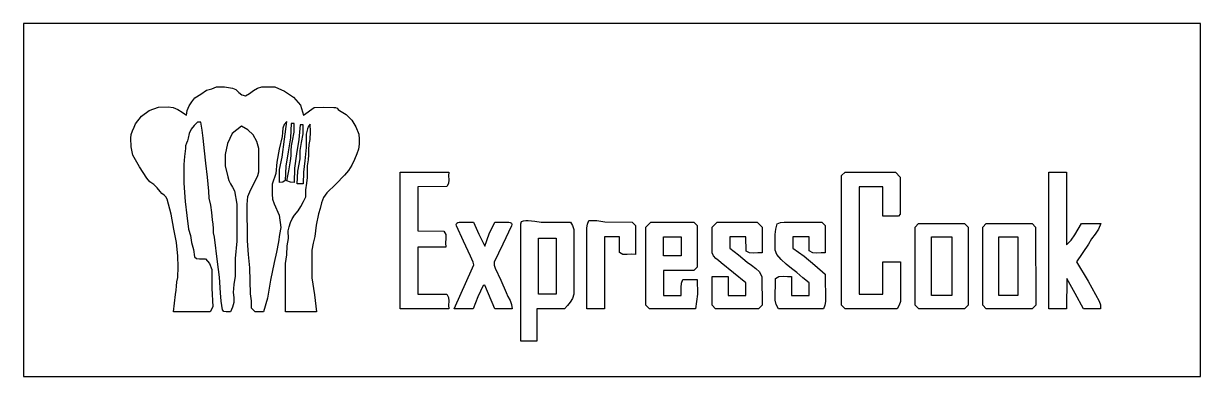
# Model space of a CAD drawing. Extents: x 0 to 11.1, y 0 to 3.3.
import ezdxf

# ---------------------------------------------------------------- set-up
doc = ezdxf.new("R2010")
doc.units = 0
doc.layers.get('0').update_dxf_attribs({"linetype": 'CONTINUOUS'})

msp = doc.modelspace()

# ---------------------------------------------------------------- linework, layer by layer
at = {"color": 7}
for points in [[(0, 0), (11.1111, 0), (11.1111, 3.33333), (0, 3.33333), (0, 0)], [(4.86111, 1.30556), (5.02778, 1.30556), (5.02778, 0.777778), (4.86111, 0.77794), (4.86111, 1.30556)], [(6.04167, 1.31928), (6.20817, 1.31944), (6.20833, 1.13889), (6.04183, 1.13905), (6.04167, 1.31928)], [(8.57124, 1.31874), (8.76318, 1.31874), (8.76318, 0.76595), (8.5714, 0.76595), (8.57124, 1.31874)], [(9.20888, 1.31901), (9.38846, 1.3189), (9.38846, 0.765136), (9.20888, 0.765842), (9.20888, 1.31901)]]:
    msp.add_lwpolyline(points, close=True, dxfattribs=at)
at = {"color": 0}
for points in [[(1.72874, 2.70335), (1.77647, 2.71669), (1.82249, 2.7354), (1.89806, 2.73389), (1.97276, 2.72331), (2.00575, 2.70942), (2.03228, 2.68283), (2.05963, 2.65869), (2.09517, 2.65196), (2.1339, 2.67329), (2.17008, 2.70003), (2.20751, 2.72385), (2.25028, 2.73611), (2.37261, 2.73503), (2.46485, 2.6951), (2.54943, 2.63781), (2.61339, 2.56196), (2.64361, 2.46636), (2.74262, 2.53901), (2.83594, 2.54226), (2.92947, 2.5415), (2.94575, 2.54042), (2.95947, 2.53276), (2.97185, 2.52197), (2.98432, 2.5115), (3.04731, 2.47396), (3.09825, 2.42096), (3.13747, 2.35769), (3.16558, 2.28928), (3.16721, 2.24203), (3.16758, 2.19439), (3.16249, 2.14757), (3.14751, 2.10265), (3.12299, 2.04921), (3.09831, 1.99544), (3.06868, 1.9451), (3.02929, 1.90169), (2.94937, 1.81483), (2.86415, 1.73281), (2.83132, 1.69038), (2.81239, 1.64035), (2.79915, 1.58735), (2.78347, 1.53581), (2.76144, 1.42899), (2.74892, 1.32096), (2.73426, 1.25798), (2.72222, 1.19444), (2.72265, 0.930826), (2.74653, 0.771431), (2.76486, 0.611382), (2.47222, 0.611111), (2.4739, 1.06803), (2.48579, 1.15001), (2.48876, 1.23291), (2.49989, 1.30279), (2.49983, 1.37392), (2.50846, 1.41368), (2.51969, 1.45307), (2.53581, 1.49035), (2.55919, 1.5236), (2.59179, 1.56278), (2.61837, 1.60628), (2.64199, 1.65186), (2.66585, 1.69694), (2.66639, 1.76156), (2.67512, 1.82514), (2.6811, 1.87999), (2.68028, 1.93549), (2.68104, 1.99078), (2.69179, 2.04486), (2.69488, 2.09364), (2.69401, 2.14274), (2.69553, 2.19151), (2.70568, 2.23931), (2.70899, 2.31076), (2.70708, 2.38238), (2.69, 2.36279), (2.68039, 2.33931), (2.67458, 2.31401), (2.66889, 2.28874), (2.66721, 2.16288), (2.65597, 2.03803), (2.64182, 1.92914), (2.63872, 1.81944), (2.58333, 1.81928), (2.58886, 1.93886), (2.61014, 2.05681), (2.61139, 2.1334), (2.625, 2.20833), (2.63921, 2.29085), (2.63872, 2.37517), (2.61182, 2.375), (2.59956, 2.23893), (2.57753, 2.10374), (2.55843, 1.96826), (2.55512, 1.83137), (2.51942, 1.83485), (2.48583, 1.84694), (2.50467, 1.94081), (2.51986, 2.03554), (2.52746, 2.08274), (2.52767, 2.13075), (2.52864, 2.17854), (2.53874, 2.22515), (2.55501, 2.30615), (2.55556, 2.38906), (2.52806, 2.38906), (2.51926, 2.25418), (2.49821, 2.12033), (2.47775, 1.98639), (2.47097, 1.85124), (2.44689, 1.83485), (2.41721, 1.83068), (2.41618, 1.95344), (2.44276, 2.07183), (2.4636, 2.24072), (2.48557, 2.40918), (2.45958, 2.37967), (2.44715, 2.34412), (2.44325, 2.3055), (2.44276, 2.26654), (2.41411, 2.14654), (2.39139, 2.02458), (2.38226, 1.91818), (2.34847, 1.81706), (2.34668, 1.76975), (2.34619, 1.72211), (2.35129, 1.67535), (2.36637, 1.63043), (2.41249, 1.52192), (2.42833, 1.40653), (2.41721, 1.33946), (2.40847, 1.27181), (2.38775, 1.17475), (2.36664, 1.07764), (2.33176, 0.908962), (2.30279, 0.739312), (2.26389, 0.610406), (2.18625, 0.611382), (2.15306, 0.644314), (2.15267, 0.713162), (2.14128, 0.780707), (2.13894, 0.902669), (2.13624, 1.02458), (2.125, 1.15278), (2.11376, 1.28098), (2.11083, 1.62554), (2.1186, 1.69878), (2.14486, 1.76693), (2.17969, 1.83257), (2.21322, 1.89822), (2.22244, 1.93408), (2.2225, 1.97168), (2.22179, 2.15207), (2.20264, 2.21957), (2.16769, 2.28071), (2.1186, 2.33029), (2.05707, 2.36307), (1.96892, 2.29497), (1.92415, 2.19911), (1.90321, 2.09554), (1.90474, 1.98942), (1.92751, 1.88569), (1.93685, 1.85021), (1.95437, 1.81819), (1.97424, 1.78717), (1.99083, 1.75444), (2.01426, 1.62885), (2.01389, 1.5), (2.01307, 1.27902), (1.99908, 1.11399), (1.9975, 0.947374), (1.98611, 0.869846), (1.97765, 0.791667), (1.986, 0.745443), (1.98383, 0.69911), (1.97287, 0.653808), (1.95503, 0.610406), (1.93392, 0.610894), (1.91211, 0.61046), (1.89236, 0.614692), (1.8775, 0.629286), (1.86724, 0.710286), (1.86094, 0.791396), (1.84978, 0.936686), (1.83182, 1.08154), (1.8029, 1.31624), (1.79363, 1.35612), (1.79189, 1.39692), (1.79069, 1.43782), (1.78321, 1.47792), (1.77772, 1.54769), (1.76975, 1.61697), (1.75325, 1.68261), (1.75, 1.74983), (1.73731, 1.882), (1.72222, 2.01389), (1.70964, 2.13206), (1.69444, 2.25), (1.6869, 2.32579), (1.67469, 2.40126), (1.64318, 2.40039), (1.61106, 2.36957), (1.58365, 2.33419), (1.56386, 2.29465), (1.55458, 2.25108), (1.54904, 2.22601), (1.53879, 2.20231), (1.52968, 2.17833), (1.52794, 2.15261), (1.51953, 2.07671), (1.51361, 2.00043), (1.51269, 1.82503), (1.52636, 1.6511), (1.54275, 1.52143), (1.55751, 1.39154), (1.57661, 1.33029), (1.58583, 1.26682), (1.60568, 1.19933), (1.61317, 1.12945), (1.63428, 1.11312), (1.66108, 1.10965), (1.69006, 1.11149), (1.71767, 1.11095), (1.75592, 1.06641), (1.77626, 1.01139), (1.77735, 0.833604), (1.78581, 0.65625), (1.76281, 0.61084), (1.41499, 0.611544), (1.42497, 0.692871), (1.43349, 0.774306), (1.44189, 0.813803), (1.44433, 0.854113), (1.44683, 0.894368), (1.45568, 0.933757), (1.45893, 1.0357), (1.45751, 1.13764), (1.44271, 1.26557), (1.41917, 1.39208), (1.39225, 1.5344), (1.35737, 1.6754), (1.34478, 1.69721), (1.32612, 1.7136), (1.30604, 1.729), (1.28917, 1.7475), (1.26248, 1.7831), (1.22873, 1.81179), (1.19385, 1.83951), (1.16374, 1.87235), (1.095, 1.979), (1.03233, 2.08919), (1.01731, 2.16932), (1.01335, 2.25054), (1.01579, 2.28683), (1.0281, 2.32058), (1.04395, 2.35357), (1.05724, 2.38738), (1.11334, 2.4591), (1.1875, 2.5121), (1.27338, 2.54232), (1.36458, 2.54557), (1.41228, 2.53879), (1.45643, 2.52035), (1.49783, 2.49485), (1.53722, 2.46696), (1.54406, 2.5134), (1.56369, 2.55528), (1.5899, 2.59451), (1.61654, 2.63303), (1.6735, 2.66689), (1.72874, 2.70335)], [(3.55539, 1.93056), (4.01389, 1.93056), (4.01303, 1.89501), (4.01579, 1.85769), (4.01297, 1.82249), (3.99571, 1.79318), (3.72222, 1.79167), (3.72222, 1.375), (3.96778, 1.37348), (3.98546, 1.34087), (3.98801, 1.30214), (3.98492, 1.26128), (3.98594, 1.22222), (3.72222, 1.22222), (3.72222, 0.777778), (3.99556, 0.776367), (4.01297, 0.747125), (4.01579, 0.71186), (4.01297, 0.674533), (4.01372, 0.638889), (3.55556, 0.638889), (3.55539, 1.93056)], [(7.75553, 1.93039), (8.23068, 1.93039), (8.27761, 1.88336), (8.27626, 1.53222), (8.2596, 1.5154), (8.11111, 1.51406), (8.11111, 1.79167), (7.88889, 1.79167), (7.88889, 0.777778), (8.11111, 0.777778), (8.11111, 1.08333), (8.27778, 1.08333), (8.27778, 0.708767), (8.26736, 0.672308), (8.24849, 0.638618), (7.75553, 0.639051), (7.72239, 0.6722), (7.72239, 1.89725), (7.75553, 1.93039)], [(9.68056, 1.93056), (9.84706, 1.93056), (9.84765, 1.24387), (9.89014, 1.28836), (9.92464, 1.33914), (9.956, 1.39247), (9.98904, 1.44444), (10.1717, 1.44336), (10.1479, 1.39199), (10.1166, 1.34516), (10.0837, 1.29926), (10.055, 1.25054), (9.94168, 1.0835), (10.0513, 0.898817), (10.1561, 0.710829), (10.1672, 0.676486), (10.1676, 0.63916), (10.0059, 0.638889), (9.92882, 0.782824), (9.8489, 0.924587), (9.84722, 0.638889), (9.68056, 0.639051), (9.68056, 1.93056)], [(4.08724, 1.42156), (4.08344, 1.43403), (4.08908, 1.4464), (4.10021, 1.4554), (4.1129, 1.45779), (4.24892, 1.45861), (4.2985, 1.3431), (4.354, 1.23058), (4.39697, 1.34646), (4.44971, 1.45833), (4.58154, 1.45779), (4.59413, 1.45535), (4.60525, 1.4464), (4.61089, 1.43408), (4.60721, 1.42156), (4.52599, 1.25071), (4.44428, 1.08029), (4.44422, 1.05111), (4.45335, 1.02349), (4.50732, 0.909343), (4.55724, 0.793349), (4.57351, 0.755371), (4.59278, 0.718425), (4.60824, 0.680447), (4.61317, 0.639322), (4.449, 0.638889), (4.35514, 0.861111), (4.33832, 0.860568), (4.28819, 0.751085), (4.24556, 0.638726), (4.06446, 0.639974), (4.23986, 1.02512), (4.25038, 1.05279), (4.24457, 1.08105), (4.23133, 1.10916), (4.21972, 1.13639), (4.15403, 1.27935), (4.08724, 1.42156)], [(4.69488, 1.44206), (4.7021, 1.46224), (4.71994, 1.47119), (4.74257, 1.47331), (4.76406, 1.47304), (4.82628, 1.46669), (4.88835, 1.45806), (5.16515, 1.45861), (5.18403, 1.42503), (5.19444, 1.38846), (5.19444, 0.778049), (5.183, 0.737847), (5.16217, 0.701714), (5.13531, 0.669), (5.10596, 0.638889), (4.84722, 0.638889), (4.84722, 0.333333), (4.69444, 0.333333), (4.69488, 1.44206)], [(5.33637, 1.47239), (5.41347, 1.47271), (5.48931, 1.46099), (5.74447, 1.45817), (5.77761, 1.42503), (5.77778, 1.15294), (5.73872, 1.15392), (5.69786, 1.15082), (5.65907, 1.15332), (5.62642, 1.17095), (5.62517, 1.31928), (5.48611, 1.31928), (5.48611, 0.638889), (5.31944, 0.638889), (5.31928, 1.40294), (5.32406, 1.43842), (5.33637, 1.47239)], [(5.92219, 1.45817), (6.32781, 1.45817), (6.36094, 1.42503), (6.36094, 1.03331), (6.32781, 1.00016), (6.04167, 1), (6.04167, 0.763889), (6.2085, 0.763889), (6.20796, 0.802789), (6.2079, 0.841851), (6.21229, 0.880154), (6.22526, 0.916829), (6.36111, 0.916667), (6.36296, 0.776042), (6.34418, 0.638726), (5.90847, 0.639051), (5.87517, 0.6722), (5.87517, 1.41114), (5.92219, 1.45817)], [(6.54719, 1.45817), (6.92503, 1.45817), (6.97206, 1.41114), (6.97222, 1.16683), (6.93317, 1.16775), (6.89231, 1.16466), (6.85357, 1.16721), (6.82096, 1.18484), (6.81961, 1.31928), (6.66667, 1.31944), (6.66667, 1.21153), (6.75103, 1.14882), (6.83138, 1.08095), (6.87131, 1.05073), (6.91297, 1.02121), (6.94889, 0.986925), (6.97151, 0.942383), (6.97206, 0.6722), (6.93892, 0.639051), (6.53331, 0.639051), (6.50017, 0.6722), (6.5, 0.944282), (6.65278, 0.944444), (6.65278, 0.763889), (6.81944, 0.763889), (6.81944, 0.885688), (6.58664, 1.07292), (6.56196, 1.09478), (6.53543, 1.11491), (6.51303, 1.13802), (6.50082, 1.16862), (6.50017, 1.41114), (6.54719, 1.45817)], [(7.11442, 1.44168), (7.14632, 1.45421), (7.18012, 1.45861), (7.53614, 1.45817), (7.56928, 1.42503), (7.56944, 1.16683), (7.53039, 1.16775), (7.48953, 1.16466), (7.45079, 1.16726), (7.41818, 1.185), (7.41683, 1.31928), (7.26389, 1.31944), (7.26389, 1.21181), (7.37056, 1.13498), (7.47032, 1.05159), (7.56944, 0.967339), (7.56961, 0.708171), (7.56467, 0.672743), (7.55251, 0.638726), (7.12651, 0.638618), (7.10487, 0.678222), (7.09694, 0.721789), (7.09864, 0.926269), (7.13129, 0.943956), (7.17003, 0.946506), (7.21089, 0.943414), (7.25, 0.944282), (7.25, 0.763889), (7.41667, 0.763889), (7.41667, 0.88585), (7.3565, 0.931207), (7.30126, 0.982368), (7.24978, 1.02067), (7.19906, 1.06022), (7.15175, 1.1033), (7.11057, 1.15234), (7.09722, 1.1926), (7.09694, 1.23557), (7.09685, 1.28765), (7.09674, 1.33979), (7.10101, 1.39139), (7.11442, 1.44168)], [(8.44997, 1.44428), (8.88336, 1.44428), (8.9165, 1.41114), (8.9165, 0.6722), (8.88336, 0.639051), (8.45221, 0.638889), (8.41667, 0.674425), (8.41683, 1.41114), (8.44997, 1.44428)], [(9.08886, 1.44417), (9.52225, 1.44417), (9.55528, 1.41114), (9.55539, 0.6722), (9.52225, 0.639051), (9.08886, 0.639051), (9.05572, 0.6722), (9.05583, 1.41114), (9.08886, 1.44417)]]:
    msp.add_lwpolyline(points, close=True, dxfattribs=at)

doc.saveas('drawing.dxf')
